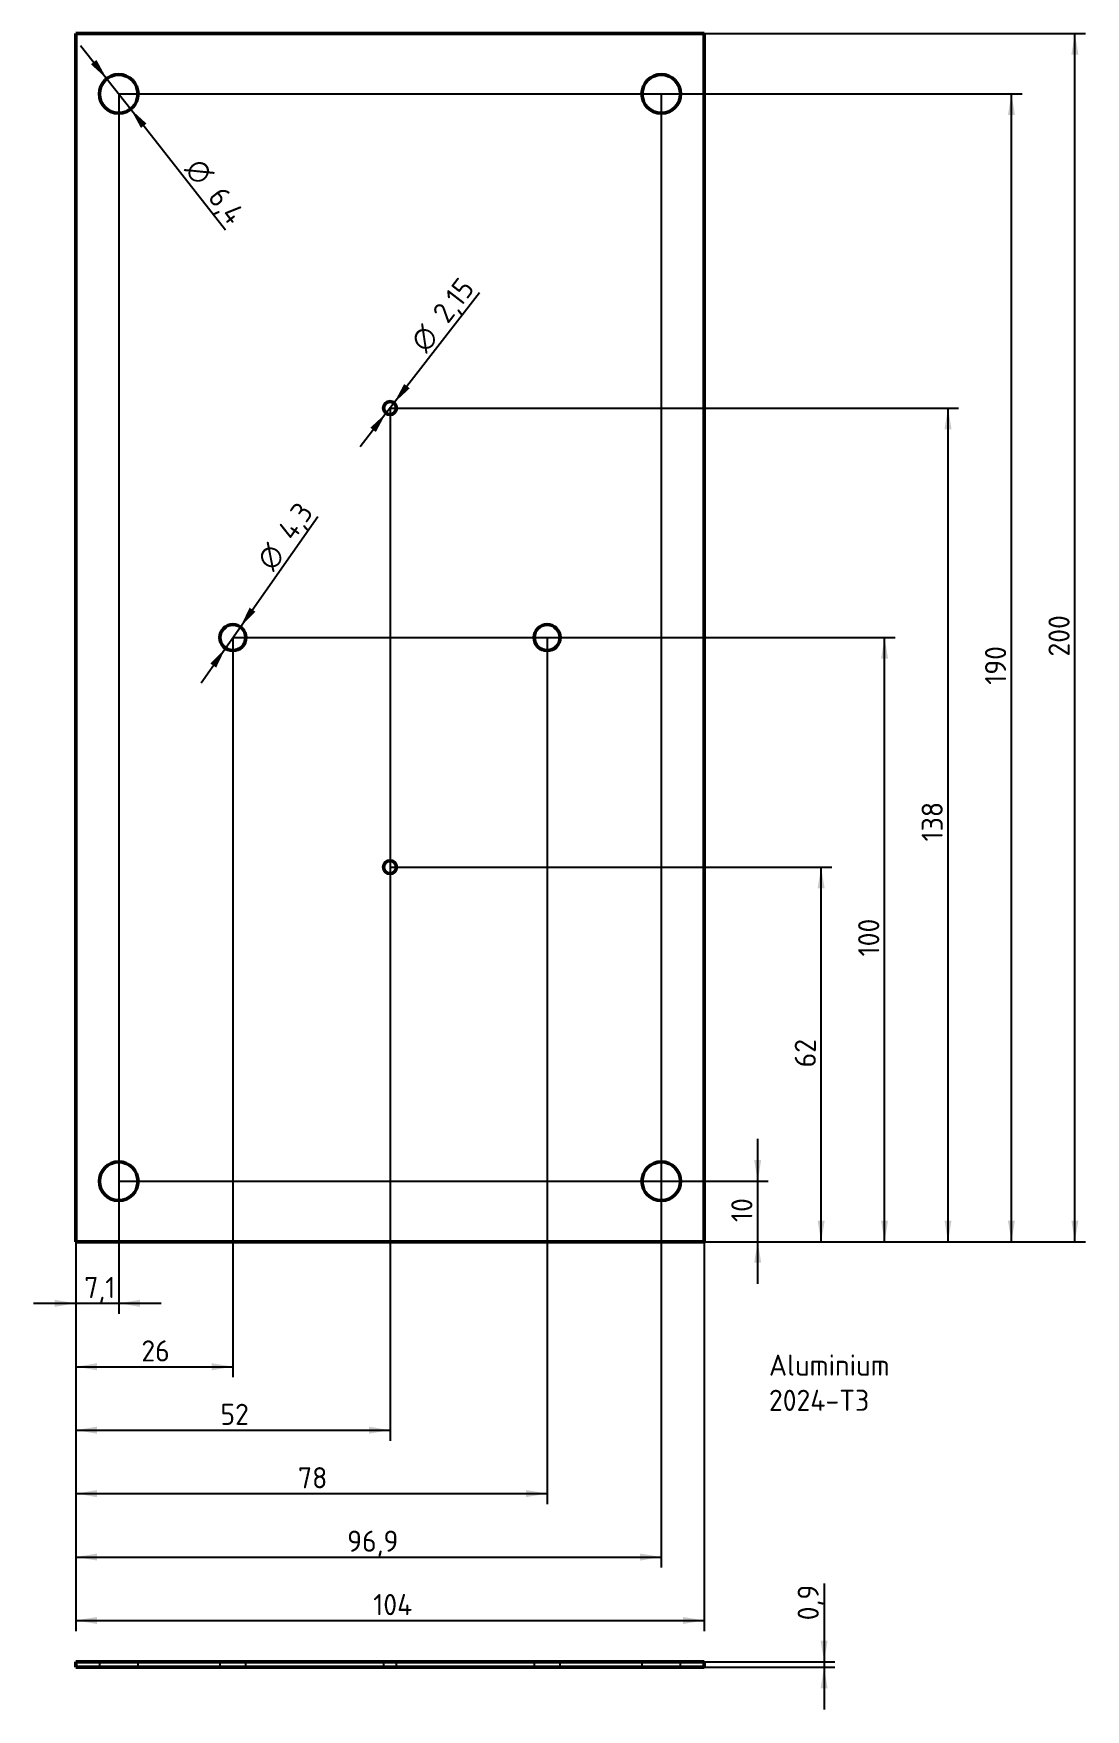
# Model space of a CAD drawing. Header units: millimetres. Extents: x 12 to 187, y 10 to 288.
import ezdxf
from ezdxf.enums import TextEntityAlignment as Align
from ezdxf.lldxf.tags import DXFTag

# ---------------------------------------------------------------- set-up
doc = ezdxf.new("R2010")
doc.units = ezdxf.units.MM
doc.layers.add('Standard', color=7, linetype='Continuous')
doc.layers.add('TOPPLATE', color=7, linetype='Continuous')
doc.styles.add('SEACAD_Solid_Edge_ISO', font='seiso.ttf')
doc.styles.add('SEACAD_Solid_Edge_ISO1_Symbols', font='semeci1.ttf')
tags = doc.linetypes.add('HIDDEN2', pattern=[4.7625, 3.175, -1.5875]).pattern_tags.tags
tags[6:7] = [DXFTag(74, 4), DXFTag(75, 0), DXFTag(340, '0'), DXFTag(46, 0.0), DXFTag(50, 0.0), DXFTag(44, 0.0), DXFTag(45, 0.0)]
tags[4:5] = [DXFTag(74, 4), DXFTag(75, 0), DXFTag(340, '0'), DXFTag(46, 0.0), DXFTag(50, 0.0), DXFTag(44, 0.0), DXFTag(45, 0.0)]
doc.dimstyles.new('ISO_(mm)', dxfattribs={"dimtxt": 3.5, "dimasz": 3.5, "dimexe": 1.75, "dimexo": 0, "dimgap": 0.875, "dimtad": 1, "dimtxsty": 'SEACAD_Solid_Edge_ISO', "dimblk1": '_SE_FILLED', "dimblk2": '_SE_FILLED', "dimsah": 1, "dimcen": 1.75, "dimadec": 0, "dimazin": 0, "dimtfac": 0.5, "dimtmove": 0, "dimatfit": 3, "dimfxl": 1, "dimarcsym": 0})

# ---------------------------------------------------------------- blocks, each defined once
blk = doc.blocks.new('SE')
at = {"layer": 'TOPPLATE', "color": 7, "linetype": 'Continuous', "lineweight": 50}
for p, q in [((19.46, 17.99), (123.46, 17.99)), ((19.46, 17.99), (19.46, 17.09)), ((19.46, 17.09), (123.46, 17.09)), ((123.46, 17.99), (123.46, 17.09))]:
    blk.add_line(p, q, dxfattribs=at)
at = {"layer": 'TOPPLATE', "color": 7, "linetype": 'HIDDEN2', "lineweight": 25}
for p, q in [((23.36, 17.99), (23.36, 17.09)), ((29.76, 17.09), (29.76, 17.99)), ((43.31, 17.99), (43.31, 17.09)), ((47.61, 17.09), (47.61, 17.99)), ((70.38, 17.99), (70.38, 17.09)), ((72.53, 17.09), (72.53, 17.99)), ((95.31, 17.99), (95.31, 17.09)), ((99.61, 17.09), (99.61, 17.99)), ((113.16, 17.99), (113.16, 17.09)), ((119.56, 17.09), (119.56, 17.99))]:
    blk.add_line(p, q, dxfattribs=at)
blk = doc.blocks.new('SE1')
at = {"layer": 'TOPPLATE', "color": 7, "linetype": 'Continuous', "lineweight": 50}
for p, q in [((19.46, 287.53), (123.46, 287.53)), ((19.46, 87.53), (19.46, 287.53)), ((123.46, 287.53), (123.46, 87.53)), ((123.46, 87.53), (19.46, 87.53))]:
    blk.add_line(p, q, dxfattribs=at)
for centre, radius in [((26.56, 277.53), 3.2), ((116.36, 277.53), 3.2), ((71.46, 225.53), 1.07), ((45.46, 187.53), 2.15), ((97.46, 187.53), 2.15), ((71.46, 149.53), 1.07), ((26.56, 97.53), 3.2), ((116.36, 97.53), 3.2)]:
    blk.add_circle(centre, radius, dxfattribs=at)
blk = doc.blocks.new('DMBLK55')
at = {"layer": 'Standard', "linetype": 'Continuous', "lineweight": 25}
for points in [[(132.9, 101.03), (131.73, 101.03), (132.32, 97.53)], [(132.9, 84.03), (132.32, 87.53), (131.73, 84.03)]]:
    blk.add_hatch(color=7, dxfattribs=at).paths.add_polyline_path(points)
at = {"layer": 'Standard', "color": 7, "linetype": 'Continuous', "lineweight": 25}
for p, q in [((132.32, 80.53), (132.32, 104.53)), ((26.56, 97.53), (134.07, 97.53)), ((123.46, 87.53), (134.07, 87.53))]:
    blk.add_line(p, q, dxfattribs=at)
at = {"layer": 'Standard', "color": 7, "linetype": 'Continuous', "lineweight": 25, "style": 'SEACAD_Solid_Edge_ISO'}
blk.add_text('10', height=3.5, rotation=90, dxfattribs=at).set_placement((127.94, 90.78), align=Align.TOP_LEFT)
blk = doc.blocks.new('_SE_FILLED')
at = {"color": 0}
blk.add_line((0, 0), (-1, 0), dxfattribs=at)
blk.add_solid([(0, 0), (-1, -0.1665), (-1, 0.1665), (0, 0)], dxfattribs=at)
blk = doc.blocks.new('DMBLK56')
at = {"layer": 'Standard', "linetype": 'Continuous', "lineweight": 25}
for points in [[(143.4, 146.03), (142.82, 149.53), (142.23, 146.03)], [(143.4, 91.03), (142.23, 91.03), (142.82, 87.53)]]:
    blk.add_hatch(color=7, dxfattribs=at).paths.add_polyline_path(points)
at = {"layer": 'Standard', "color": 7, "linetype": 'Continuous', "lineweight": 25}
for p, q in [((71.46, 149.53), (144.57, 149.53)), ((142.82, 87.53), (142.82, 149.53)), ((123.46, 87.53), (144.57, 87.53))]:
    blk.add_line(p, q, dxfattribs=at)
at = {"layer": 'Standard', "color": 7, "linetype": 'Continuous', "lineweight": 25, "style": 'SEACAD_Solid_Edge_ISO'}
blk.add_text('62', height=3.5, rotation=90, dxfattribs=at).set_placement((138.44, 116.38), align=Align.TOP_LEFT)
blk = doc.blocks.new('DMBLK57')
at = {"layer": 'Standard', "linetype": 'Continuous', "lineweight": 25}
for points in [[(153.9, 184.03), (153.32, 187.53), (152.73, 184.03)], [(153.9, 91.03), (152.73, 91.03), (153.32, 87.53)]]:
    blk.add_hatch(color=7, dxfattribs=at).paths.add_polyline_path(points)
at = {"layer": 'Standard', "color": 7, "linetype": 'Continuous', "lineweight": 25}
for p, q in [((45.46, 187.53), (155.07, 187.53)), ((153.32, 87.53), (153.32, 187.53)), ((123.46, 87.53), (155.07, 87.53))]:
    blk.add_line(p, q, dxfattribs=at)
at = {"layer": 'Standard', "color": 7, "linetype": 'Continuous', "lineweight": 25, "style": 'SEACAD_Solid_Edge_ISO'}
blk.add_text('100', height=3.5, rotation=90, dxfattribs=at).set_placement((148.94, 134.75), align=Align.TOP_LEFT)
blk = doc.blocks.new('DMBLK58')
at = {"layer": 'Standard', "linetype": 'Continuous', "lineweight": 25}
for points in [[(164.4, 222.03), (163.82, 225.53), (163.23, 222.03)], [(164.4, 91.03), (163.23, 91.03), (163.82, 87.53)]]:
    blk.add_hatch(color=7, dxfattribs=at).paths.add_polyline_path(points)
at = {"layer": 'Standard', "color": 7, "linetype": 'Continuous', "lineweight": 25}
for p, q in [((71.46, 225.53), (165.57, 225.53)), ((163.82, 87.53), (163.82, 225.53)), ((123.46, 87.53), (165.57, 87.53))]:
    blk.add_line(p, q, dxfattribs=at)
at = {"layer": 'Standard', "color": 7, "linetype": 'Continuous', "lineweight": 25, "style": 'SEACAD_Solid_Edge_ISO'}
blk.add_text('138', height=3.5, rotation=90, dxfattribs=at).set_placement((159.44, 153.79), align=Align.TOP_LEFT)
blk = doc.blocks.new('DMBLK59')
at = {"layer": 'Standard', "linetype": 'Continuous', "lineweight": 25}
for points in [[(174.9, 274.03), (174.32, 277.53), (173.73, 274.03)], [(174.9, 91.03), (173.73, 91.03), (174.32, 87.53)]]:
    blk.add_hatch(color=7, dxfattribs=at).paths.add_polyline_path(points)
at = {"layer": 'Standard', "color": 7, "linetype": 'Continuous', "lineweight": 25}
for p, q in [((26.56, 277.53), (176.07, 277.53)), ((174.32, 87.53), (174.32, 277.53)), ((123.46, 87.53), (176.07, 87.53))]:
    blk.add_line(p, q, dxfattribs=at)
at = {"layer": 'Standard', "color": 7, "linetype": 'Continuous', "lineweight": 25, "style": 'SEACAD_Solid_Edge_ISO'}
blk.add_text('190', height=3.5, rotation=90, dxfattribs=at).set_placement((169.94, 179.71), align=Align.TOP_LEFT)
blk = doc.blocks.new('DMBLK60')
at = {"layer": 'Standard', "linetype": 'Continuous', "lineweight": 25}
for points in [[(185.4, 284.03), (184.82, 287.53), (184.23, 284.03)], [(185.4, 91.03), (184.23, 91.03), (184.82, 87.53)]]:
    blk.add_hatch(color=7, dxfattribs=at).paths.add_polyline_path(points)
at = {"layer": 'Standard', "color": 7, "linetype": 'Continuous', "lineweight": 25}
for p, q in [((123.46, 287.53), (186.57, 287.53)), ((184.82, 87.53), (184.82, 287.53)), ((123.46, 87.53), (186.57, 87.53))]:
    blk.add_line(p, q, dxfattribs=at)
at = {"layer": 'Standard', "color": 7, "linetype": 'Continuous', "lineweight": 25, "style": 'SEACAD_Solid_Edge_ISO'}
blk.add_text('200', height=3.5, rotation=90, dxfattribs=at).set_placement((180.44, 184.39), align=Align.TOP_LEFT)
blk = doc.blocks.new('DMBLK61')
at = {"layer": 'Standard', "linetype": 'Continuous', "lineweight": 25}
for points in [[(15.96, 76.74), (19.46, 77.33), (15.96, 77.91)], [(30.06, 76.74), (30.06, 77.91), (26.56, 77.33)]]:
    blk.add_hatch(color=7, dxfattribs=at).paths.add_polyline_path(points)
at = {"layer": 'Standard', "color": 7, "linetype": 'Continuous', "lineweight": 25}
for p, q in [((26.56, 277.53), (26.56, 75.58)), ((19.46, 87.53), (19.46, 75.58)), ((12.46, 77.33), (33.56, 77.33))]:
    blk.add_line(p, q, dxfattribs=at)
at = {"layer": 'Standard', "color": 7, "linetype": 'Continuous', "lineweight": 25, "style": 'SEACAD_Solid_Edge_ISO'}
blk.add_text('7,1', height=3.5, dxfattribs=at).set_placement((20.86, 81.7), align=Align.TOP_LEFT)
blk = doc.blocks.new('DMBLK62')
at = {"layer": 'Standard', "linetype": 'Continuous', "lineweight": 25}
for points in [[(22.96, 66.24), (22.96, 67.41), (19.46, 66.83)], [(41.96, 66.24), (45.46, 66.83), (41.96, 67.41)]]:
    blk.add_hatch(color=7, dxfattribs=at).paths.add_polyline_path(points)
at = {"layer": 'Standard', "color": 7, "linetype": 'Continuous', "lineweight": 25}
for p, q in [((45.46, 187.53), (45.46, 65.08)), ((19.46, 87.53), (19.46, 65.08)), ((19.46, 66.83), (45.46, 66.83))]:
    blk.add_line(p, q, dxfattribs=at)
at = {"layer": 'Standard', "color": 7, "linetype": 'Continuous', "lineweight": 25, "style": 'SEACAD_Solid_Edge_ISO'}
blk.add_text('26', height=3.5, dxfattribs=at).set_placement((30.31, 71.2), align=Align.TOP_LEFT)
blk = doc.blocks.new('DMBLK63')
at = {"layer": 'Standard', "linetype": 'Continuous', "lineweight": 25}
for points in [[(22.96, 55.74), (22.96, 56.91), (19.46, 56.33)], [(67.96, 55.74), (71.46, 56.33), (67.96, 56.91)]]:
    blk.add_hatch(color=7, dxfattribs=at).paths.add_polyline_path(points)
at = {"layer": 'Standard', "color": 7, "linetype": 'Continuous', "lineweight": 25}
for p, q in [((71.46, 225.53), (71.46, 54.58)), ((19.46, 87.53), (19.46, 54.58)), ((19.46, 56.33), (71.46, 56.33))]:
    blk.add_line(p, q, dxfattribs=at)
at = {"layer": 'Standard', "color": 7, "linetype": 'Continuous', "lineweight": 25, "style": 'SEACAD_Solid_Edge_ISO'}
blk.add_text('52', height=3.5, dxfattribs=at).set_placement((43.39, 60.7), align=Align.TOP_LEFT)
blk = doc.blocks.new('DMBLK64')
at = {"layer": 'Standard', "linetype": 'Continuous', "lineweight": 25}
for points in [[(22.96, 45.24), (22.96, 46.41), (19.46, 45.83)], [(93.96, 45.24), (97.46, 45.83), (93.96, 46.41)]]:
    blk.add_hatch(color=7, dxfattribs=at).paths.add_polyline_path(points)
at = {"layer": 'Standard', "color": 7, "linetype": 'Continuous', "lineweight": 25}
for p, q in [((97.46, 187.53), (97.46, 44.08)), ((19.46, 87.53), (19.46, 44.08)), ((19.46, 45.83), (97.46, 45.83))]:
    blk.add_line(p, q, dxfattribs=at)
at = {"layer": 'Standard', "color": 7, "linetype": 'Continuous', "lineweight": 25, "style": 'SEACAD_Solid_Edge_ISO'}
blk.add_text('78', height=3.5, dxfattribs=at).set_placement((56.23, 50.2), align=Align.TOP_LEFT)
blk = doc.blocks.new('DMBLK65')
at = {"layer": 'Standard', "linetype": 'Continuous', "lineweight": 25}
for points in [[(22.96, 34.74), (22.96, 35.91), (19.46, 35.33)], [(112.86, 34.74), (116.36, 35.33), (112.86, 35.91)]]:
    blk.add_hatch(color=7, dxfattribs=at).paths.add_polyline_path(points)
at = {"layer": 'Standard', "color": 7, "linetype": 'Continuous', "lineweight": 25}
for p, q in [((116.36, 277.53), (116.36, 33.58)), ((19.46, 87.53), (19.46, 33.58)), ((19.46, 35.33), (116.36, 35.33))]:
    blk.add_line(p, q, dxfattribs=at)
at = {"layer": 'Standard', "color": 7, "linetype": 'Continuous', "lineweight": 25, "style": 'SEACAD_Solid_Edge_ISO'}
blk.add_text('96,9', height=3.5, dxfattribs=at).set_placement((64.37, 39.7), align=Align.TOP_LEFT)
blk = doc.blocks.new('DMBLK66')
at = {"layer": 'Standard', "linetype": 'Continuous', "lineweight": 25}
for points in [[(22.96, 24.24), (22.96, 25.41), (19.46, 24.83)], [(119.96, 24.24), (123.46, 24.83), (119.96, 25.41)]]:
    blk.add_hatch(color=7, dxfattribs=at).paths.add_polyline_path(points)
at = {"layer": 'Standard', "color": 7, "linetype": 'Continuous', "lineweight": 25}
for p, q in [((19.46, 87.53), (19.46, 23.08)), ((123.46, 87.53), (123.46, 23.08)), ((19.46, 24.83), (123.46, 24.83))]:
    blk.add_line(p, q, dxfattribs=at)
at = {"layer": 'Standard', "color": 7, "linetype": 'Continuous', "lineweight": 25, "style": 'SEACAD_Solid_Edge_ISO'}
blk.add_text('104', height=3.5, dxfattribs=at).set_placement((68.68, 29.2), align=Align.TOP_LEFT)
blk = doc.blocks.new('DMBLK67')
at = {"layer": 'Standard', "linetype": 'Continuous', "lineweight": 25}
for points in [[(143.89, 21.49), (142.72, 21.49), (143.31, 17.99)], [(143.89, 13.59), (143.31, 17.09), (142.72, 13.59)]]:
    blk.add_hatch(color=7, dxfattribs=at).paths.add_polyline_path(points)
at = {"layer": 'Standard', "color": 7, "linetype": 'Continuous', "lineweight": 25}
for p, q in [((143.31, 30.93), (143.31, 10.09)), ((123.46, 17.99), (145.06, 17.99)), ((123.46, 17.09), (145.06, 17.09))]:
    blk.add_line(p, q, dxfattribs=at)
at = {"layer": 'Standard', "color": 7, "linetype": 'Continuous', "lineweight": 25, "style": 'SEACAD_Solid_Edge_ISO'}
blk.add_text('0,9', height=3.5, rotation=90, dxfattribs=at).set_placement((138.93, 24.85), align=Align.TOP_LEFT)
blk = doc.blocks.new('DMBLK68')
at = {"layer": 'Standard', "linetype": 'Continuous', "lineweight": 25}
for points in [[(73.8, 229.51), (72.12, 226.38), (74.72, 228.79)], [(68.2, 222.27), (69.12, 221.56), (70.8, 224.68)]]:
    blk.add_hatch(color=7, dxfattribs=at).paths.add_polyline_path(points)
at = {"layer": 'Standard', "color": 7, "linetype": 'Continuous', "lineweight": 25}
for p, q in [((72.12, 226.38), (86.26, 244.67)), ((66.52, 219.14), (72.12, 226.38))]:
    blk.add_line(p, q, dxfattribs=at)
for s, style, p in [('2,15', 'SEACAD_Solid_Edge_ISO', (78.26, 241.47)), ('O', 'SEACAD_Solid_Edge_ISO1_Symbols', (74.59, 236.73))]:
    blk.add_text(s, height=3.5, rotation=52.2754, dxfattribs=dict(at, style=style)).set_placement(p, align=Align.TOP_LEFT)
blk = doc.blocks.new('DMBLK69')
at = {"layer": 'Standard', "linetype": 'Continuous', "lineweight": 25}
for points in [[(48.22, 192.49), (46.69, 189.29), (49.18, 191.82)], [(41.74, 183.24), (42.69, 182.57), (44.23, 185.77)]]:
    blk.add_hatch(color=7, dxfattribs=at).paths.add_polyline_path(points)
at = {"layer": 'Standard', "color": 7, "linetype": 'Continuous', "lineweight": 25}
for p, q in [((46.69, 189.29), (59.5, 207.56)), ((40.21, 180.04), (46.69, 189.29))]:
    blk.add_line(p, q, dxfattribs=at)
for s, style, p in [('4,3', 'SEACAD_Solid_Edge_ISO', (52.61, 205.36)), ('O', 'SEACAD_Solid_Edge_ISO1_Symbols', (49.17, 200.45))]:
    blk.add_text(s, height=3.5, rotation=54.973, dxfattribs=dict(at, style=style)).set_placement(p, align=Align.TOP_LEFT)
blk = doc.blocks.new('DMBLK70')
at = {"layer": 'Standard', "linetype": 'Continuous', "lineweight": 25}
for points in [[(22.88, 283.16), (21.96, 282.44), (24.58, 280.05)], [(31.16, 272.62), (28.54, 275.01), (30.24, 271.9)]]:
    blk.add_hatch(color=7, dxfattribs=at).paths.add_polyline_path(points)
at = {"layer": 'Standard', "color": 7, "linetype": 'Continuous', "lineweight": 25}
for p, q in [((20.26, 285.55), (28.54, 275.01)), ((28.54, 275.01), (44.21, 255.04))]:
    blk.add_line(p, q, dxfattribs=at)
for s, style, p in [('O', 'SEACAD_Solid_Edge_ISO1_Symbols', (40.2, 267.24)), ('6,4', 'SEACAD_Solid_Edge_ISO', (43.9, 262.53))]:
    blk.add_text(s, height=3.5, rotation=308.1317, dxfattribs=dict(at, style=style)).set_placement(p, align=Align.TOP_LEFT)

msp = doc.modelspace()

# ---------------------------------------------------------------- block references
at = {"layer": 'Standard'}
for name in ['SE1', 'SE']:
    msp.add_blockref(name, (0, 0), dxfattribs=at)

# ---------------------------------------------------------------- texts
at = {"layer": 'Standard', "insert": (134.178, 68.851), "char_height": 3.5, "width": 34.73751, "attachment_point": 1}
msp.add_mtext('{\\fSolid Edge ISO|b0||i0||c0|p34;\\C7;\\H3.5;\\W1.;Aluminium 2024-T3}', dxfattribs=at)

# ---------------------------------------------------------------- dimensions: what is measured, and where the dimension line sits
at = {"layer": 'Standard', "color": 7, "linetype": 'Continuous', "lineweight": 25}
for base, p1, p2, angle, picture, middle, dimtype in [((184.817, 87.531), (19.46, 87.531), (19.46, 287.531), 90, 'DMBLK60', (184.817, 187.531), 161), ((174.317, 277.531), (19.46, 87.531), (26.56, 277.531), 90, 'DMBLK59', (174.317, 182.531), 160), ((163.817, 225.531), (19.46, 87.531), (71.46, 225.531), 90, 'DMBLK58', (163.817, 156.531), 160), ((153.317, 187.531), (19.46, 87.531), (45.46, 187.531), 90, 'DMBLK57', (153.317, 137.531), 160), ((142.817, 149.531), (19.46, 87.531), (71.46, 149.531), 90, 'DMBLK56', (142.817, 118.531), 160), ((132.317, 97.531), (19.46, 87.531), (26.56, 97.531), 90, 'DMBLK55', (132.317, 92.531), 160), ((143.308, 17.989), (123.46, 17.989), (123.46, 17.089), 270, 'DMBLK67', (143.308, 23.627), 161)]:
    dim = msp.add_linear_dim(base=base, p1=p1, p2=p2, angle=angle, text='\\A1;<>', dimstyle='ISO_(mm)', dxfattribs=at)
    dim.commit()
    dim.dimension.update_dxf_attribs({"geometry": picture, "text_midpoint": middle, "dimtype": dimtype})
for base, p2, picture, middle in [((123.46, 24.828), (123.46, 287.531), 'DMBLK66', (71.46, 24.828)), ((26.56, 77.328), (26.56, 277.531), 'DMBLK61', (23.01, 77.328)), ((116.36, 35.328), (116.36, 277.531), 'DMBLK65', (67.91, 35.328)), ((71.46, 56.328), (71.46, 225.531), 'DMBLK63', (45.46, 56.328)), ((45.46, 66.828), (45.46, 187.531), 'DMBLK62', (32.46, 66.828)), ((97.46, 45.828), (97.46, 187.531), 'DMBLK64', (58.46, 45.828))]:
    dim = msp.add_linear_dim(base=base, p1=(19.46, 87.531), p2=p2, text='\\A1;<>', dimstyle='ISO_(mm)', dxfattribs=at)
    dim.commit()
    dim.dimension.update_dxf_attribs({"geometry": picture, "text_midpoint": middle, "dimtype": 160})
for p1, p2, picture, middle in [((24.584, 280.048), (28.535, 275.014), 'DMBLK70', (35.999, 265.506)), ((70.802, 224.681), (72.117, 226.381), 'DMBLK68', (77.299, 233.08)), ((44.226, 185.77), (46.694, 189.292), 'DMBLK69', (52.049, 196.932))]:
    dim = msp.add_diameter_dim_2p(p1=p1, p2=p2, text='\\A1;<>', dimstyle='ISO_(mm)', override={"dimtmove": 1, "dimtolj": 1}, dxfattribs=at)
    dim.commit()
    dim.dimension.update_dxf_attribs({"geometry": picture, "text_midpoint": middle, "dimtype": 163})

doc.saveas('drawing.dxf')
